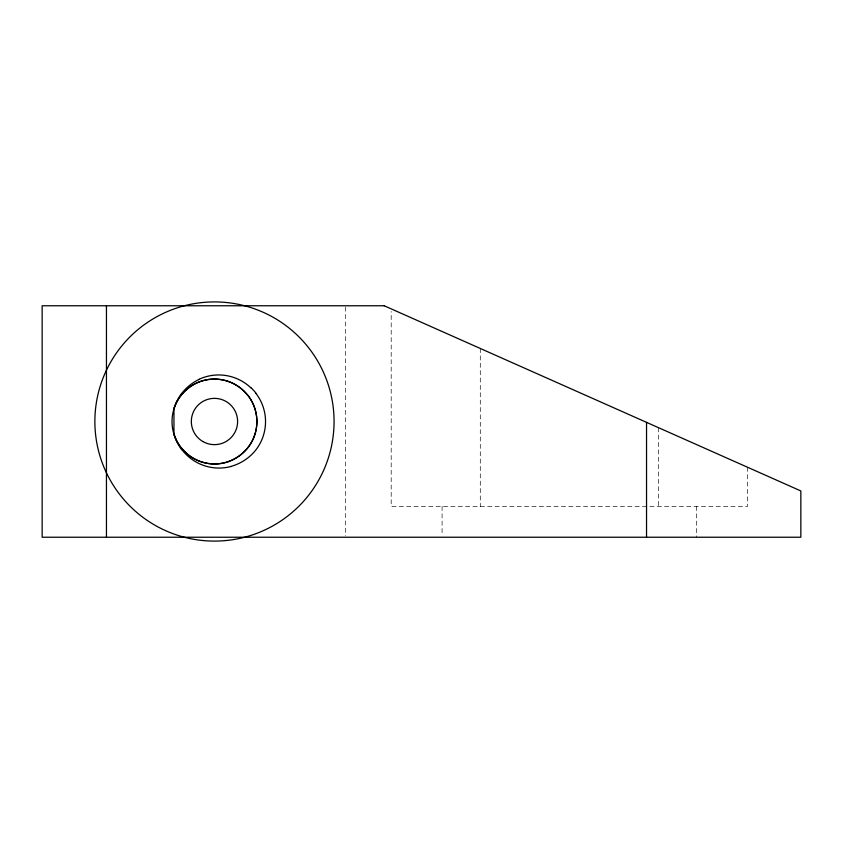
<?xml version="1.0" encoding="UTF-8"?>
<svg xmlns="http://www.w3.org/2000/svg" width="843" height="843" viewBox="0 0 843 843"><rect width="100%" height="100%" fill="white"/><g stroke="black" fill="none" stroke-linecap="round" stroke-linejoin="round"><path stroke-width="0.63" stroke-dasharray="4.21 3.16" d="M747.562 467.254L747.562 506.369L391.194 506.369L391.194 311.51M696.687 506.369L696.687 537.233M658.478 427.664L658.478 506.369M480.289 348.465L480.289 506.369M442.08 506.369L442.08 534.662M345.63 307.084L345.63 535.916"/><path stroke-width="1.26" d="M181.709 393.418L180.665 394.809A45.353 45.058 90 0 0 173.964 408.792L173.953 434.04A45.975 45.68 90 0 0 181.772 449.74M230.856 466.442L232.71 465.894A48.957 48.641 90 0 0 251.045 455.188L253.775 452.438A46.059 45.764 90 0 0 256.04 393.523M250.929 387.654L252.31 388.992A44.711 44.416 -90 0 1 256.156 393.428M646.539 422.354L646.539 537.233M106.45 305.767L106.45 537.233M181.245 447.928A42.15 42.15 0 0 1 173.974 434.029M173.964 408.792A41.592 41.592 0 0 1 182.214 393.934M230.877 466.516A47.113 46.808 90 0 1 181.898 449.646M199.138 379.245A47.219 46.913 -90 0 1 250.814 387.769M181.709 393.428A48.504 48.199 -90 0 1 199.201 379.371M182.236 393.955A43.857 43.857 0 0 1 199.981 381.637A42.287 42.287 0 0 1 247.536 395.188M247.673 395.082A40.696 40.696 0 0 1 250.561 399.192A42.856 42.856 0 0 1 256.873 421.5A41.855 41.855 0 0 1 247.789 447.77L246.704 449.056A43.857 43.857 0 0 1 228.959 461.363M228.99 461.469A42.287 42.287 0 0 1 181.393 447.812M384.208 305.767L42.15 305.767L42.15 537.233L800.85 537.233L800.85 490.942L384.208 305.767M190.676 456.643A42.435 42.435 0 0 0 256.788 424.524A42.435 42.435 0 0 0 195.924 383.333A42.435 42.435 0 0 0 190.676 456.643M147.43 520.542A119.59 119.59 0 0 0 333.754 430.035A119.59 119.59 0 0 0 162.214 313.933A119.59 119.59 0 0 0 147.43 520.542M202.889 441.542A23.151 23.151 0 0 0 237.61 421.5A23.151 23.151 0 0 0 202.889 401.458A23.151 23.151 0 0 0 202.889 441.542"/></g></svg>
